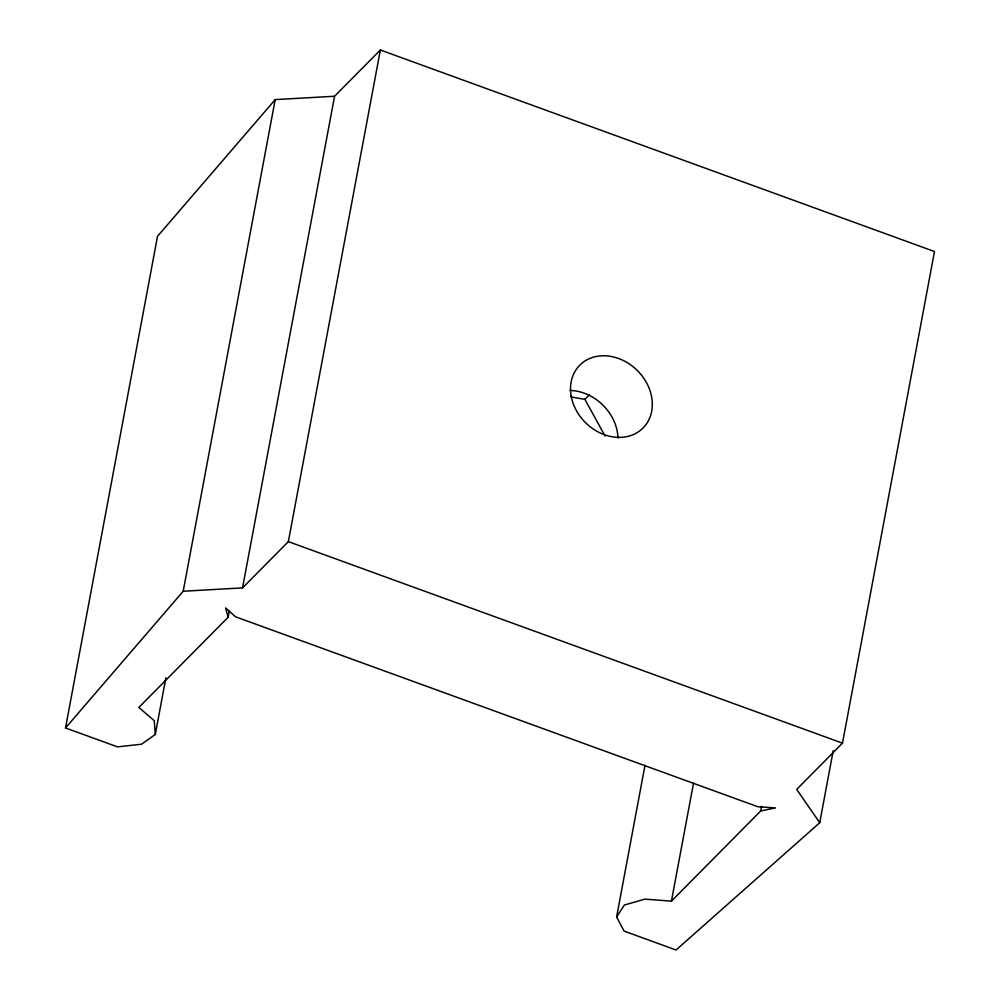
<?xml version="1.0" encoding="UTF-8"?>
<svg xmlns="http://www.w3.org/2000/svg" width="1000" height="1000" viewBox="0 0 1000 1000"><rect width="100%" height="100%" fill="white"/><g stroke="black" fill="none" stroke-linecap="round" stroke-linejoin="round"><path stroke-width="1.5" d="M165.888 677.8L155.287 734.475L141.537 744.225L117.475 746.862L65.512 727.962L157.513 236.325L275.2 99.612L334.562 96.25L380.363 50L934.488 251.525L842.487 743.15L796.688 789.412L819.737 822.725L676.062 950L624.1 931.1L616.613 916.988L644.987 765.362M65.512 727.962L183.2 591.25L275.2 99.612M155.287 734.475L154.275 720.738L138.825 707.45L228.125 617.25L229.275 611.125M183.2 591.25L242.55 587.888L334.562 96.25M242.55 587.888L288.35 541.638L380.363 50M616.613 916.988L624.35 905.05L644.825 899.125L671.438 901.137L693.512 783.2M671.438 901.137L760.738 810.938L761.6 806.338M819.737 822.725L833.2 750.75M571.138 396.962L584.875 399.325L589.175 394.988M760.738 810.938L775.475 807.925L757.837 806.737L235.613 616.825L225.588 607.95L228.125 617.25M288.35 541.638L842.487 743.15M584.875 399.325L605.087 436.062M569.925 390.45A44.588 36.763 44.7 0 1 617.962 438M571.15 395.925A44.588 36.763 44.7 0 0 637.75 432.25A44.588 36.763 44.7 0 0 625.363 361.562A44.588 36.763 44.7 0 0 571.15 395.925"/></g></svg>
